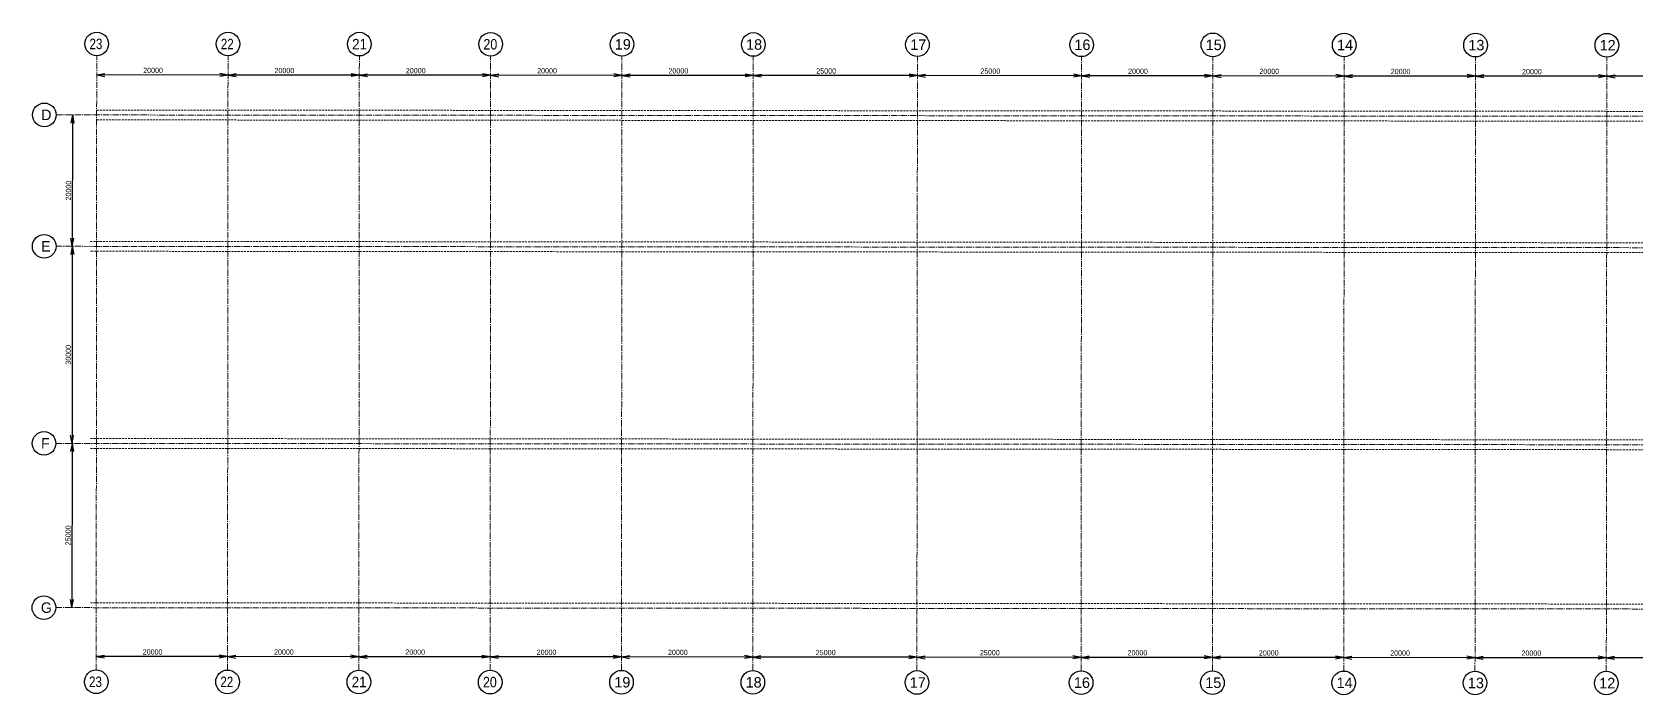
# Model space of a CAD drawing. Header units: millimetres. Extents: x -1487388 to 1863726, y -1887513 to 1367480.
# Drawn here: x -279792 to -35519, y -956368 to -855477 of the extents above; entities that cross this region are included whole.
import ezdxf

# ---------------------------------------------------------------- set-up
doc = ezdxf.new("R2010")
doc.units = ezdxf.units.MM
doc.header["$LTSCALE"] = 50
doc.linetypes.add('CENTER', pattern=[9.525, 6.35, -3.175])
doc.linetypes.add('CENTER2', pattern=[28.575, 19.05, -3.175, 3.175, -3.175])
doc.layers.add('一点鎖線', color=6, linetype='CENTER', lineweight=20)
doc.layers.add('注釈', color=9, linetype='Continuous', lineweight=25)
doc.layers.add('寸法', color=7, linetype='Continuous')
doc.layers.add('通り芯', color=7, linetype='Continuous')
doc.styles.get("Standard").update_dxf_attribs({"font": 'MS UI Gothic.ttf'})

msp = doc.modelspace()

# ---------------------------------------------------------------- linework, layer by layer
at = {"layer": '一点鎖線'}
for p, q in [((-269957.2, -868839.1), (203151, -869249)), ((-269955.9, -867339.1), (203152.3, -867749)), ((-270933, -887338.3), (203135, -887749)), ((-270869.8, -888838.4), (203133.7, -889249)), ((-270894.5, -917338.4), (203109, -917749)), ((-270895.8, -918838.4), (203107.7, -919249)), ((-270916.2, -942338.3), (203087.3, -942749))]:
    msp.add_line(p, q, dxfattribs=at)
at = {"layer": '寸法'}
for p, q in [((-269951.3, -861998.8), (-268699.9, -861775.1)), ((-249951.3, -862016.1), (-269951.3, -861998.8)), ((-269951.3, -861998.8), (-268700.3, -862224.7)), ((-249951.3, -862016.1), (-251202.7, -862239.8)), ((-249951.3, -862016.1), (-251202.3, -861790.2)), ((-249951.3, -862016.1), (-248699.9, -861792.4)), ((-229951.3, -862033.4), (-249951.3, -862016.1)), ((-249951.3, -862016.1), (-248700.3, -862242)), ((-229951.3, -862033.4), (-231202.7, -862257.1)), ((-229951.3, -862033.4), (-231202.3, -861807.5)), ((-229951.3, -862033.4), (-228699.9, -861809.7)), ((-209951.4, -862050.8), (-229951.3, -862033.4)), ((-229951.3, -862033.4), (-228700.3, -862259.3)), ((-209951.4, -862050.8), (-211202.7, -862274.5)), ((-209951.4, -862050.8), (-211202.4, -861824.9)), ((-209951.4, -862050.8), (-208700, -861827)), ((-189951.4, -862068.1), (-209951.4, -862050.8)), ((-209951.4, -862050.8), (-208700.3, -862276.6)), ((-189951.4, -862068.1), (-191202.8, -862291.8)), ((-189951.4, -862068.1), (-191202.4, -861842.2)), ((-189951.4, -862068.1), (-188700, -861844.4)), ((-169951.4, -862085.4), (-189951.4, -862068.1)), ((-189951.4, -862068.1), (-188700.4, -862294)), ((-169951.4, -862085.4), (-171202.8, -862309.1)), ((-169951.4, -862085.4), (-171202.4, -861859.5)), ((-169951.4, -862085.4), (-168700, -861861.7)), ((-144951.4, -862107.1), (-169951.4, -862085.4)), ((-169951.4, -862085.4), (-168700.4, -862311.3)), ((-144951.4, -862107.1), (-146202.8, -862330.8)), ((-144951.4, -862107.1), (-146202.4, -861881.2)), ((-144951.4, -862107.1), (-143700, -861883.4)), ((-119951.4, -862128.7), (-144951.4, -862107.1)), ((-144951.4, -862107.1), (-143700.4, -862333)), ((-119951.4, -862128.7), (-121202.8, -862352.4)), ((-119951.4, -862128.7), (-121202.4, -861902.8)), ((-119951.4, -862128.7), (-118700, -861905)), ((-99951.4, -862146.1), (-119951.4, -862128.7)), ((-119951.4, -862128.7), (-118700.4, -862354.6)), ((-99951.4, -862146.1), (-101202.8, -862369.8)), ((-99951.4, -862146.1), (-101202.4, -861920.2)), ((-99951.4, -862146.1), (-98700, -861922.3)), ((-79951.4, -862163.4), (-99951.4, -862146.1)), ((-99951.4, -862146.1), (-98700.4, -862371.9)), ((-79951.4, -862163.4), (-81202.8, -862387.1)), ((-79951.4, -862163.4), (-81202.4, -861937.5)), ((-79951.4, -862163.4), (-78700, -861939.7)), ((-59951.4, -862180.7), (-79951.4, -862163.4)), ((-79951.4, -862163.4), (-78700.4, -862389.3)), ((-59951.4, -862180.7), (-61202.8, -862404.4)), ((-59951.4, -862180.7), (-61202.4, -861954.8)), ((-59951.4, -862180.7), (-58700, -861957)), ((-39951.4, -862198), (-59951.4, -862180.7)), ((-59951.4, -862180.7), (-58700.4, -862406.6)), ((-39951.4, -862198), (-41202.8, -862421.8)), ((-39951.4, -862198), (-41202.4, -861972.2)), ((-39951.4, -862198), (-38700, -861974.3)), ((-19951.4, -862215.4), (-39951.4, -862198)), ((-39951.4, -862198), (-38700.4, -862423.9)), ((-273651.3, -868085.9), (-273877.2, -869336.9)), ((-273651.3, -868085.9), (-273668.6, -888086)), ((-273651.3, -868085.9), (-273427.6, -869337.3)), ((-273668.6, -888086), (-273894.5, -889337)), ((-273668.6, -888086), (-273892.3, -886834.6)), ((-273668.6, -888086), (-273694.6, -918085.9)), ((-273668.6, -888086), (-273442.7, -886835)), ((-273668.6, -888086), (-273444.9, -889337.4)), ((-273694.6, -918085.9), (-273920.5, -919337)), ((-273694.6, -918085.9), (-273918.3, -916834.6)), ((-273694.6, -918085.9), (-273716.3, -943085.9)), ((-273694.6, -918085.9), (-273468.7, -916834.9)), ((-273694.6, -918085.9), (-273470.9, -919337.3)), ((-273716.3, -943085.9), (-273940, -941834.5)), ((-273716.3, -943085.9), (-273490.4, -941834.9)), ((-270028, -950520.1), (-268776.6, -950296.4)), ((-250028, -950537.4), (-270028, -950520.1)), ((-270028, -950520.1), (-268777, -950746)), ((-250028, -950537.4), (-251279.4, -950761.2)), ((-250028, -950537.4), (-251279, -950311.6)), ((-250028, -950537.4), (-248776.6, -950313.7)), ((-230028, -950554.8), (-250028, -950537.4)), ((-250028, -950537.4), (-248777, -950763.3)), ((-230028, -950554.8), (-231279.4, -950778.5)), ((-230028, -950554.8), (-231279, -950328.9)), ((-230028, -950554.8), (-228776.6, -950331)), ((-210028, -950572.1), (-230028, -950554.8)), ((-230028, -950554.8), (-228777, -950780.6)), ((-210028, -950572.1), (-211279.4, -950795.8)), ((-210028, -950572.1), (-211279, -950346.2)), ((-210028, -950572.1), (-208776.6, -950348.4)), ((-190028, -950589.4), (-210028, -950572.1)), ((-210028, -950572.1), (-208777, -950798)), ((-190028, -950589.4), (-191279.4, -950813.1)), ((-190028, -950589.4), (-191279.1, -950363.5)), ((-190028, -950589.4), (-188776.7, -950365.7)), ((-170028.1, -950606.7), (-190028, -950589.4)), ((-190028, -950589.4), (-188777, -950815.3)), ((-170028.1, -950606.7), (-171279.5, -950830.5)), ((-170028.1, -950606.7), (-171279.1, -950380.9)), ((-170028.1, -950606.7), (-168776.7, -950383)), ((-145028.1, -950628.4), (-170028.1, -950606.7)), ((-170028.1, -950606.7), (-168777.1, -950832.6)), ((-145028.1, -950628.4), (-146279.5, -950852.1)), ((-145028.1, -950628.4), (-146279.1, -950402.5)), ((-145028.1, -950628.4), (-143776.7, -950404.7)), ((-120028.1, -950650.1), (-145028.1, -950628.4)), ((-145028.1, -950628.4), (-143777.1, -950854.3)), ((-120028.1, -950650.1), (-121279.4, -950873.8)), ((-120028.1, -950650.1), (-121279.1, -950424.2)), ((-120028.1, -950650.1), (-118776.7, -950426.3)), ((-100028.1, -950667.4), (-120028.1, -950650.1)), ((-120028.1, -950650.1), (-118777, -950875.9)), ((-100028.1, -950667.4), (-101279.5, -950891.1)), ((-100028.1, -950667.4), (-101279.1, -950441.5)), ((-100028.1, -950667.4), (-98776.7, -950443.7)), ((-80028.1, -950684.7), (-100028.1, -950667.4)), ((-100028.1, -950667.4), (-98777.1, -950893.3)), ((-80028.1, -950684.7), (-81279.5, -950908.4)), ((-80028.1, -950684.7), (-81279.1, -950458.8)), ((-80028.1, -950684.7), (-78776.7, -950461)), ((-60028.1, -950702), (-80028.1, -950684.7)), ((-80028.1, -950684.7), (-78777.1, -950910.6)), ((-60028.1, -950702), (-61279.5, -950925.8)), ((-60028.1, -950702), (-61279.1, -950476.2)), ((-60028.1, -950702), (-58776.7, -950478.3)), ((-40028.1, -950719.4), (-60028.1, -950702)), ((-60028.1, -950702), (-58777.1, -950927.9)), ((-40028.1, -950719.4), (-41279.5, -950943.1)), ((-40028.1, -950719.4), (-41279.1, -950493.5)), ((-40028.1, -950719.4), (-38776.7, -950495.7)), ((-20028.1, -950736.7), (-40028.1, -950719.4)), ((-40028.1, -950719.4), (-38777.1, -950945.3))]:
    msp.add_line(p, q, dxfattribs=at)
at = {"layer": '注釈', "color": 7}
for centre in [(-269947.2, -857277), (-249947.2, -857294.3), (-229947.2, -857311.6), (-209947.3, -857329), (-189947.3, -857346.3), (-169947.3, -857363.6), (-144947.3, -857385.3), (-119947.3, -857406.9), (-99947.3, -857424.3), (-79947.3, -857441.6), (-59947.3, -857458.9), (-39947.3, -857476.2), (-277927.5, -868082.2), (-277944.8, -888082.3), (-277970.8, -918082.2), (-277992.4, -943082.2), (-270019.2, -954368.6), (-250019.2, -954385.9), (-230019.2, -954403.2), (-210019.2, -954420.6), (-190019.2, -954437.9), (-170019.2, -954455.2), (-145019.3, -954476.9), (-120019.2, -954498.5), (-100019.3, -954515.9), (-80019.3, -954533.2), (-60019.3, -954550.5), (-40019.3, -954567.8)]:
    msp.add_circle(centre, 1800, dxfattribs=at)
at = {"layer": '通り芯', "color": 8, "linetype": 'CENTER2', "lineweight": 13}
for p, q in [((-270029.7, -952568.6), (-269948.8, -859122.6)), ((-250029.8, -952585.9), (-249948.8, -859139.9)), ((-230029.8, -952603.3), (-229948.8, -859157.2)), ((-210029.8, -952620.6), (-209948.9, -859174.6)), ((-190029.8, -952637.9), (-189948.9, -859191.9)), ((-170029.9, -952655.2), (-169948.9, -859209.2)), ((-145029.8, -952676.9), (-144948.9, -859230.9)), ((-120029.8, -952698.6), (-119948.9, -859252.5)), ((-100029.8, -952715.9), (-99948.9, -859269.9)), ((-80029.8, -952733.2), (-79948.9, -859287.2)), ((-60029.8, -952750.5), (-59948.9, -859304.5)), ((-40029.9, -952767.9), (-39948.9, -859321.8)), ((-276127.5, -868083.8), (213436.6, -868507.9)), ((-276144.8, -888083.8), (213419.3, -888508)), ((-276170.8, -918083.8), (213393.3, -918507.9)), ((-276192.4, -943083.8), (213371.6, -943507.9))]:
    msp.add_line(p, q, dxfattribs=at)

# ---------------------------------------------------------------- texts
at = {"layer": '寸法'}
for s, rotation, width, p in [('20000', 359.950361, 0.929941, (-262864.6, -861704.8)), ('20000', 359.950361, 0.929941, (-242864.7, -861722.2)), ('20000', 359.950361, 0.929941, (-222864.7, -861739.5)), ('20000', 359.950361, 0.929941, (-202864.7, -861756.8)), ('20000', 359.950361, 0.929941, (-182864.7, -861774.1)), ('25000', 359.950361, 0.893233, (-160364.7, -861793.6)), ('25000', 359.950361, 0.893233, (-135364.7, -861815.3)), ('20000', 359.950361, 0.929941, (-112864.7, -861834.8)), ('20000', 359.950361, 0.929941, (-92864.7, -861852.1)), ('20000', 359.950361, 0.929941, (-72864.7, -861869.4)), ('20000', 359.950361, 0.929941, (-52864.8, -861886.8)), ('20000', 89.950364, 0.929941, (-273859, -881102.8)), ('30000', 89.950364, 0.929941, (-273880.7, -906102.8)), ('25000', 89.950364, 0.893233, (-273904.5, -933602.8)), ('20000', 359.950361, 0.929941, (-262941.3, -950226.2)), ('20000', 359.950361, 0.929941, (-242941.3, -950243.5)), ('20000', 359.950361, 0.929941, (-222941.4, -950260.8)), ('20000', 359.950361, 0.929941, (-202941.4, -950278.1)), ('20000', 359.950361, 0.929941, (-182941.4, -950295.5)), ('25000', 359.950361, 0.893233, (-160441.4, -950315)), ('25000', 359.950361, 0.893233, (-135441.4, -950336.6)), ('20000', 359.950361, 0.929941, (-112941.4, -950356.1)), ('20000', 359.950361, 0.929941, (-92941.4, -950373.4)), ('20000', 359.950361, 0.929941, (-72941.4, -950390.8)), ('20000', 359.950361, 0.929941, (-52941.4, -950408.1))]:
    msp.add_text(s, height=800, rotation=rotation, dxfattribs=dict(at, width=width)).set_placement(p)
at = {"layer": '注釈', "color": 7}
for s, width, p in [('23', 0.822857, (-271045, -858076)), ('22', 0.822857, (-251045, -858093.4)), ('21', 0.949451, (-231045, -858110.7)), ('20', 0.881633, (-211045.1, -858128)), ('19', 1.028572, (-191045.1, -858145.3)), ('18', 1.028572, (-171045.1, -858162.7)), ('17', 1.028572, (-146045.1, -858184.3)), ('16', 1.028572, (-121045.1, -858206)), ('15', 1.028572, (-101045.1, -858223.3)), ('14', 1.028572, (-81045.1, -858240.6)), ('13', 1.028572, (-61045.1, -858258)), ('12', 1.028572, (-41045.1, -858275.3)), ('23', 0.822857, (-271117, -955167.6)), ('22', 0.822857, (-251117, -955185)), ('21', 0.949451, (-231117, -955202.3)), ('20', 0.881633, (-211117.1, -955219.6)), ('19', 1.028572, (-191117.1, -955236.9)), ('18', 1.028572, (-171117.1, -955254.3)), ('17', 1.028572, (-146117.1, -955275.9)), ('16', 1.028572, (-121117.1, -955297.6)), ('15', 1.028572, (-101117.1, -955314.9)), ('14', 1.028572, (-81117.1, -955332.2)), ('13', 1.028572, (-61117.1, -955349.6)), ('12', 1.028572, (-41117.1, -955366.9))]:
    msp.add_text(s, height=1600, rotation=359.950361, dxfattribs=dict(at, width=width)).set_placement(p)
for s, p in [('D', (-278385.3, -868881.8)), ('E', (-278402.6, -888881.9)), ('F', (-278428.6, -918881.8)), ('G', (-278450.3, -943881.8))]:
    msp.add_text(s, height=1600, rotation=359.950361, dxfattribs=at).set_placement(p)

doc.saveas('drawing.dxf')
